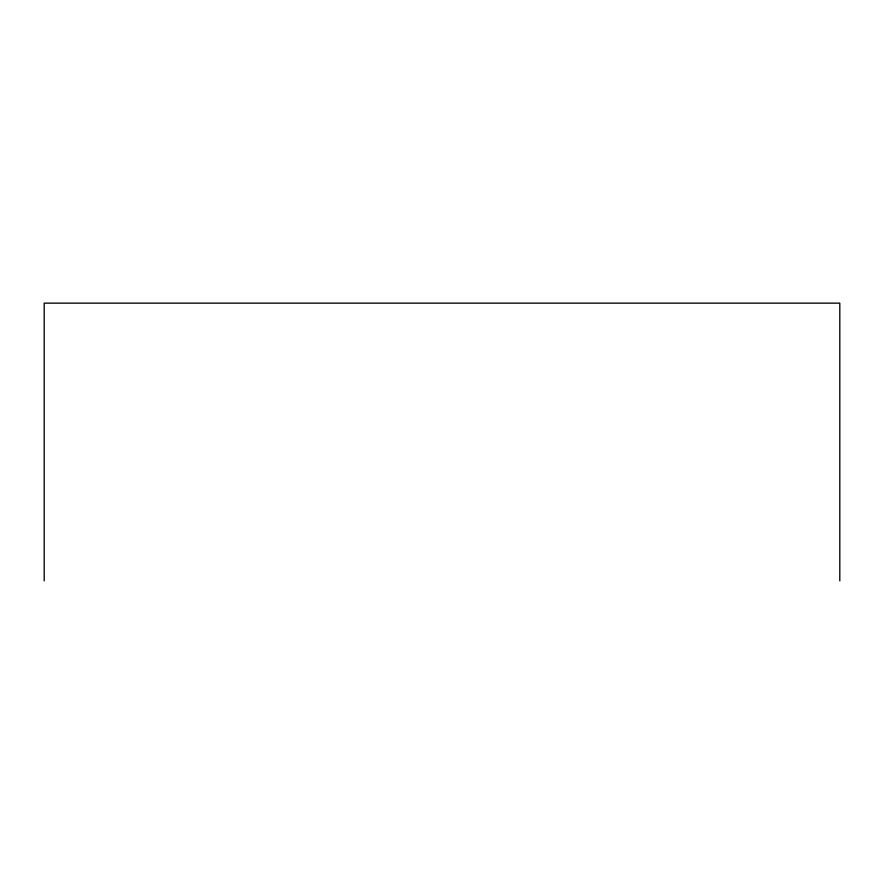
<?xml version="1.0" encoding="UTF-8"?>
<svg xmlns="http://www.w3.org/2000/svg" width="884" height="884" viewBox="0 0 884 884"><rect width="100%" height="100%" fill="white"/><g stroke="black" fill="none" stroke-linecap="round" stroke-linejoin="round"><path stroke-width="1.33" d="M839.8 580.854L839.8 303.146L44.2 303.146L44.2 580.854"/></g></svg>
